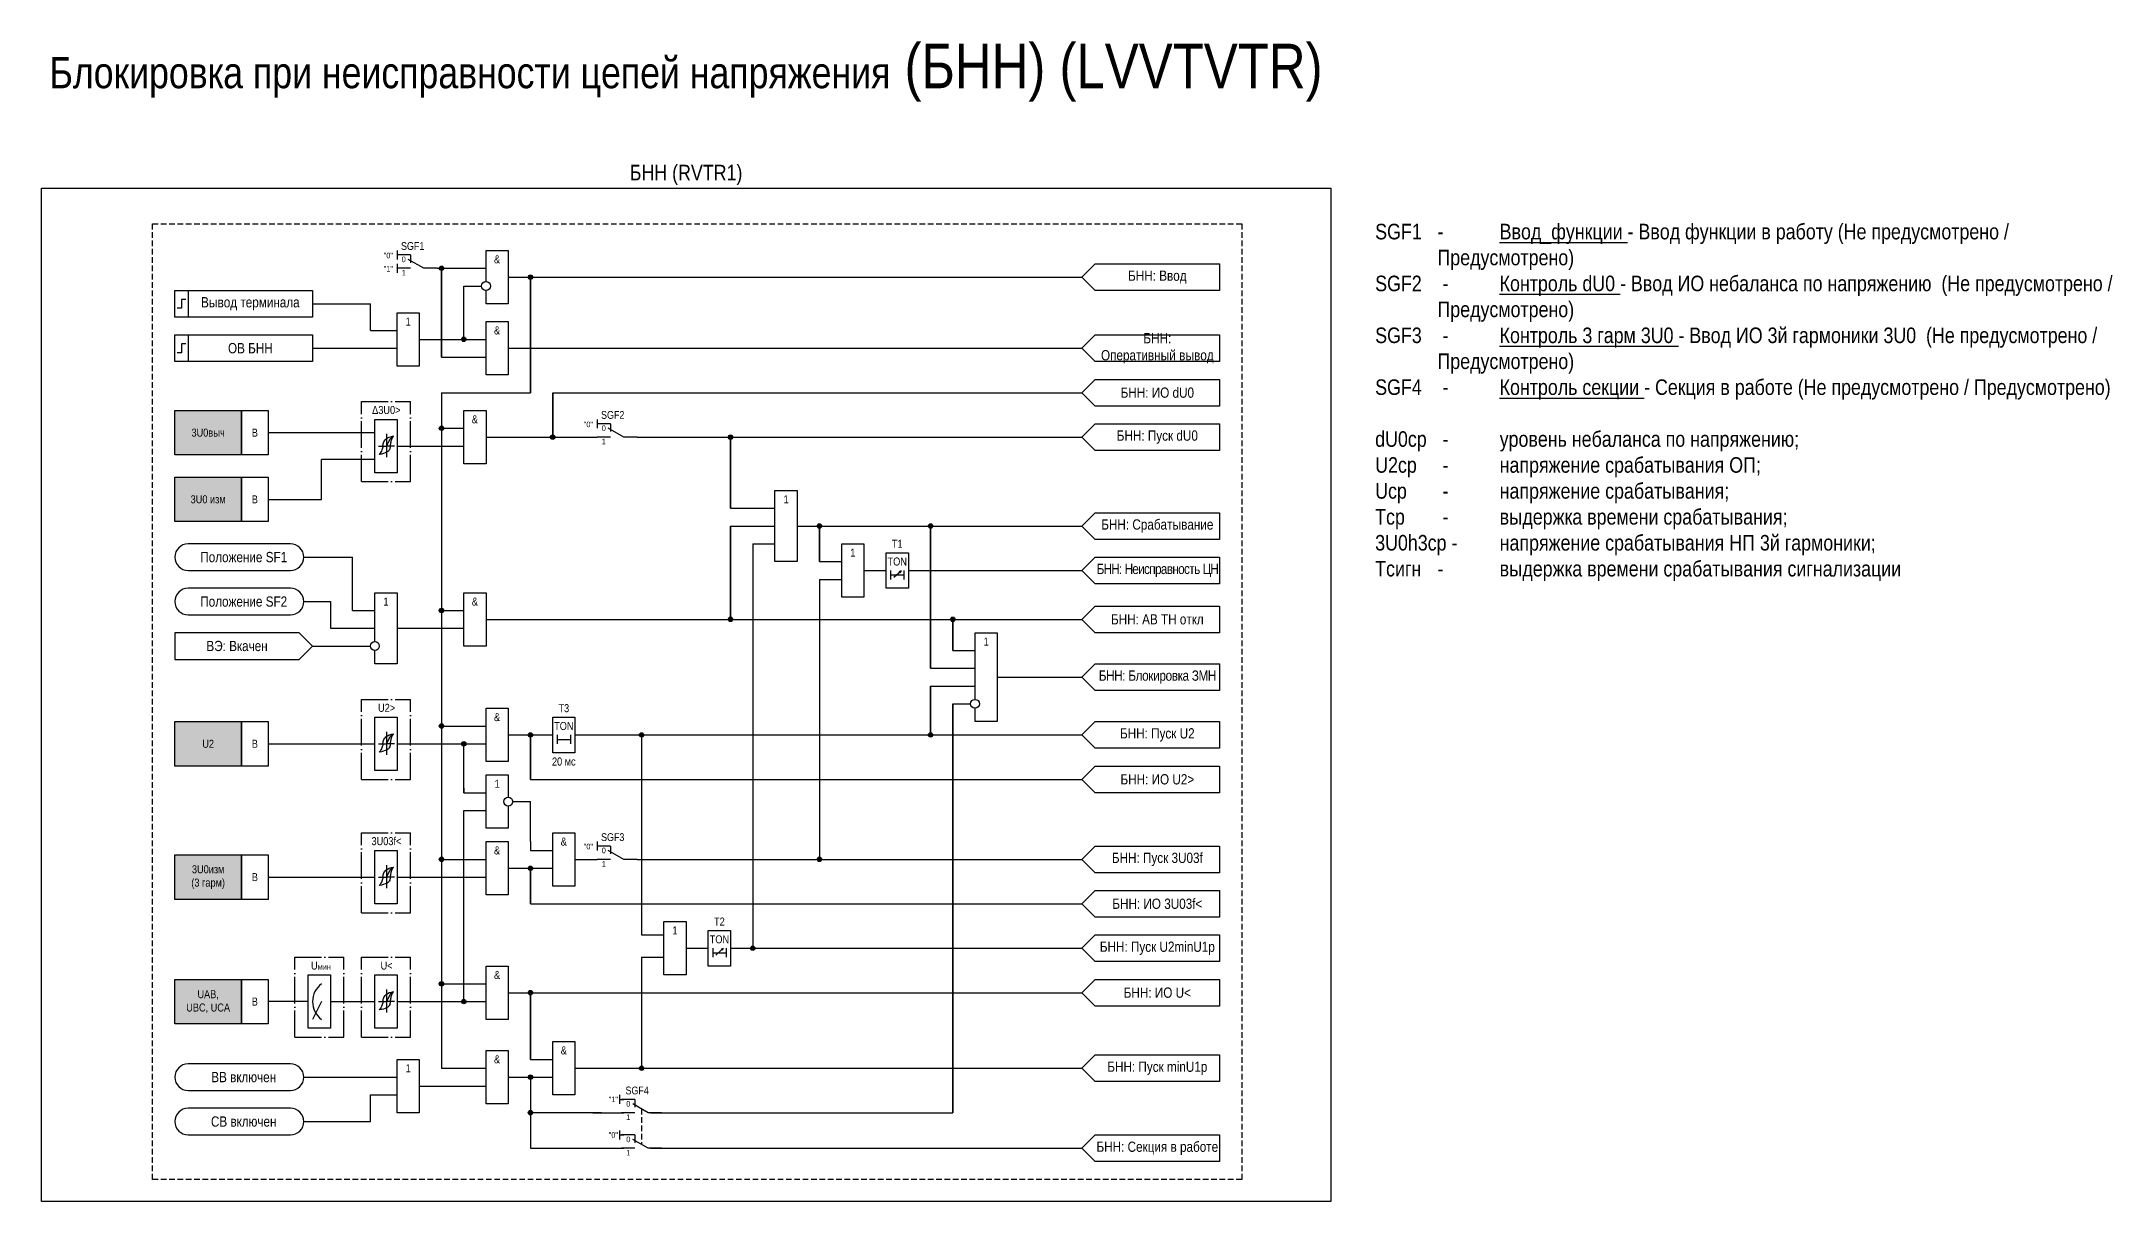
# Model space of a CAD drawing. Header units: millimetres. Extents: x -854 to 205, y -5 to 259.
# Drawn here: x -854 to -388.1, y -2 to 259 of the extents above; entities that cross this region are included whole.
import ezdxf
from ezdxf.enums import TextEntityAlignment as Align

# ---------------------------------------------------------------- set-up
doc = ezdxf.new("R2010")
doc.units = ezdxf.units.MM
doc.linetypes.add('ACAD_ISO04W100', pattern=[30, 24, -3, 0, -3])
doc.linetypes.add('штриховая2', pattern=[0.375, 0.25, -0.125])
doc.layers.add('Основная', color=7, linetype='Continuous')
doc.styles.add('1.8_Gost_RD', font='ARIALN.TTF', dxfattribs={"height": 1.8})
doc.styles.add('2.5_Gost_RD', font='ARIALN.TTF', dxfattribs={"height": 2.5})
doc.styles.add('3.5_Gost_RD', font='ARIALN.TTF', dxfattribs={"height": 3.5})
doc.styles.add('Вывод', font='ARIALN.TTF', dxfattribs={"height": 2.5})
doc.styles.add('Компонент', font='ARIALN.TTF', dxfattribs={"height": 3.5})

# ---------------------------------------------------------------- blocks, each defined once
blk = doc.blocks.new('*U70')
at = {"layer": 'Основная', "linetype": 'ACAD_ISO04W100', "ltscale": 0.25}
for p, q in [((0, 0), (11, 0)), ((0, -18), (0, 0)), ((11, -18), (11, 0)), ((0, -18), (11, -18))]:
    blk.add_line(p, q, dxfattribs=at)
at = {"layer": 'Основная', "style": 'Компонент'}
blk.add_attdef('ОУ', text='', height=3.5, dxfattribs=at).set_placement((11, 0), align=Align.MIDDLE_CENTER)
blk = doc.blocks.new('Точка')
at = {"ltscale": 100}
h = blk.add_hatch(color=256, dxfattribs=at)
h.dxf.hatch_style = 1
edge = h.paths.add_edge_path()
edge.add_arc((0, 0), 0.5, 0, 360)
blk.add_circle((0, 0), 0.5, dxfattribs=at)
blk = doc.blocks.new('*U79')
at = {"layer": 'Основная', "color": 0}
blk.add_line((0, 0), (7, 4), dxfattribs=at)
at = {"layer": 'Основная', "ltscale": 0.35}
blk.add_line((6, 6), (6, 2.5), dxfattribs=at)
blk = doc.blocks.new('*U90')
at = {"layer": 'Основная', "color": 0}
for p, q in [((-3, 6), (-9, 6)), ((-3, 0), (-9, 0)), ((9, 0), (3, 0))]:
    blk.add_line(p, q, dxfattribs=at)
at = {"layer": 'Основная', "ltscale": 0.25, "xscale": -1}
blk.add_blockref('*U79', (3, 0), dxfattribs=at)
at = {"layer": 'Основная'}
for tag, height, style, p in [('ОУ', 3.5, 'Компонент', (-2, 10)), ('В1', 2.5, 'Вывод', (-13, 6)), ('В2', 2.5, 'Вывод', (-6, 4)), ('В3', 2.5, 'Вывод', (-6, -2))]:
    blk.add_attdef(tag, text='', height=height, dxfattribs=dict(at, style=style)).set_placement(p, align=Align.MIDDLE_CENTER)
blk = doc.blocks.new('*U81')
at = {"layer": 'Основная', "linetype": 'ACAD_ISO04W100', "ltscale": 0.25}
for p, q in [((0, 0), (11, 0)), ((0, -18), (0, 0)), ((11, -18), (11, 0)), ((0, -18), (11, -18))]:
    blk.add_line(p, q, dxfattribs=at)
at = {"layer": 'Основная', "style": 'Компонент'}
blk.add_attdef('ОУ', text='', height=3.5, dxfattribs=at).set_placement((11, 0), align=Align.MIDDLE_CENTER)
blk = doc.blocks.new('*U91')
at = {"layer": 'Основная', "color": 0}
for p, q in [((-3, 6), (-9, 6)), ((-3, 0), (-9, 0)), ((9, 0), (3, 0))]:
    blk.add_line(p, q, dxfattribs=at)
at = {"layer": 'Основная', "ltscale": 0.25, "xscale": -1}
blk.add_blockref('*U79', (3, 0), dxfattribs=at)
at = {"layer": 'Основная'}
for tag, height, style, p in [('ОУ', 3.5, 'Компонент', (-2, 10)), ('В1', 2.5, 'Вывод', (-12.69, 6)), ('В2', 2.5, 'Вывод', (-6, 4)), ('В3', 2.5, 'Вывод', (-6, -2))]:
    blk.add_attdef(tag, text='', height=height, dxfattribs=dict(at, style=style)).set_placement(p, align=Align.MIDDLE_CENTER)

msp = doc.modelspace()

# ---------------------------------------------------------------- hatches: boundary and pattern name
at = {"ltscale": 100, "true_color": 0xf7941d}
h = msp.add_hatch(color=30, dxfattribs=at)
h.dxf.hatch_style = 1
h.paths.add_polyline_path([(-824, 176), (-809, 176), (-809, 166), (-824, 166)])
h = msp.add_hatch(color=30, dxfattribs=at)
h.dxf.hatch_style = 1
h.paths.add_polyline_path([(-824, 161), (-809, 161), (-809, 151), (-824, 151)])
h = msp.add_hatch(color=30, dxfattribs=at)
h.dxf.hatch_style = 1
h.paths.add_polyline_path([(-824, 106), (-809, 106), (-809, 96), (-824, 96)])
h = msp.add_hatch(color=30, dxfattribs=at)
h.dxf.hatch_style = 1
h.paths.add_polyline_path([(-824, 76), (-809, 76), (-809, 66), (-824, 66)])
h = msp.add_hatch(color=30, dxfattribs=at)
h.dxf.hatch_style = 1
h.paths.add_polyline_path([(-824, 48), (-809, 48), (-809, 38), (-824, 38)])

# ---------------------------------------------------------------- linework, layer by layer
at = {"ltscale": 100}
for p, q in [((-764, 172), (-759, 172)), ((-662.3, 138.46), (-660.63, 139.95)), ((-660.63, 139.95), (-661.15, 139.73)), ((-660.63, 139.95), (-660.89, 139.48)), ((-702.3, 53.46), (-700.63, 54.95)), ((-700.63, 54.95), (-701.15, 54.73)), ((-700.63, 54.95), (-700.89, 54.48)), ((-724, 22), (-724, 20)), ((-724, 21), (-723, 21)), ((-728, 18), (-744, 18)), ((-724, 14), (-724, 12)), ((-724, 13), (-723, 13))]:
    msp.add_line(p, q, dxfattribs=at)
at = {"color": 3, "ltscale": 100}
msp.add_lwpolyline([(-854, 226), (-564, 226), (-564, -2), (-854, -2)], close=True, dxfattribs=at)
at = {"linetype": 'штриховая2', "ltscale": 5}
msp.add_lwpolyline([(-829, 218), (-584, 218), (-584, 3), (-829, 3)], close=True, dxfattribs=at)
at = {"ltscale": 100}
for points in [[(-824, 176), (-809, 176), (-809, 166), (-824, 166)], [(-809, 176), (-803, 176), (-803, 166), (-809, 166)], [(-824, 161), (-809, 161), (-809, 151), (-824, 151)], [(-809, 161), (-803, 161), (-803, 151), (-809, 151)], [(-664, 144), (-659, 144), (-659, 136), (-664, 136)], [(-824, 106), (-809, 106), (-809, 96), (-824, 96)], [(-809, 106), (-803, 106), (-803, 96), (-809, 96)], [(-739, 107), (-734, 107), (-734, 99), (-739, 99)], [(-824, 76), (-809, 76), (-809, 66), (-824, 66)], [(-809, 76), (-803, 76), (-803, 66), (-809, 66)], [(-704, 59), (-699, 59), (-699, 51), (-704, 51)], [(-824, 48), (-809, 48), (-809, 38), (-824, 38)], [(-809, 48), (-803, 48), (-803, 38), (-809, 38)]]:
    msp.add_lwpolyline(points, close=True, dxfattribs=at)
for points in [[(-821, 140), (-798, 140, 1), (-798, 146), (-821, 146, 1)], [(-821, 130), (-798, 130, 1), (-798, 136), (-821, 136, 1)], [(-821, 23), (-798, 23, 1), (-798, 29), (-821, 29, 1)], [(-821, 13), (-798, 13, 1), (-798, 19), (-821, 19, 1)]]:
    msp.add_lwpolyline(points, format="xyb", close=True, dxfattribs=at)
for points in [[(-663, 140), (-663, 138)], [(-660, 140), (-660, 138)], [(-663, 139), (-660, 139)], [(-738, 103), (-738, 101)], [(-735, 103), (-735, 101)], [(-738, 102), (-735, 102)], [(-703, 55), (-703, 53)], [(-703, 54), (-700, 54)], [(-700, 55), (-700, 53)], [(-749, 26), (-744, 26), (-744, 18)], [(-749, 26), (-744, 26), (-744, 18), (-744, 18), (-744, 10), (-723, 10)], [(-730, 18), (-723, 18)], [(-717, 10), (-620, 10)]]:
    msp.add_lwpolyline(points, dxfattribs=at)
at = {"linetype": 'штриховая2', "ltscale": 5}
msp.add_lwpolyline([(-719, 18.86), (-719, 10.86)], dxfattribs=at)
at = {"layer": 'Основная', "ltscale": 100}
for p, q in [((-774, 212), (-774, 210)), ((-774, 209), (-774, 207)), ((-780, 194), (-780, 200)), ((-779, 172.5), (-779, 174)), ((-779, 174), (-774, 174)), ((-779, 165), (-779, 173)), ((-774, 174), (-774, 168)), ((-729, 174), (-729, 172)), ((-779, 171), (-803, 171)), ((-774, 168), (-759, 168)), ((-774, 168), (-774, 162)), ((-779, 165), (-791, 165)), ((-791, 156), (-791, 165)), ((-779, 162), (-779, 165)), ((-774, 162), (-779, 162)), ((-795, 143), (-784, 143)), ((-784, 131), (-784, 143)), ((-679, 142), (-674, 142)), ((-659, 140), (-620, 140)), ((-679, 138), (-674, 138)), ((-795, 133), (-789, 133)), ((-789, 133), (-789, 127)), ((-784, 131), (-779, 131)), ((-789, 127), (-779, 127)), ((-774, 127), (-759, 127)), ((-793, 123), (-784, 123)), ((-784, 123), (-780, 123)), ((-649, 122), (-644, 122)), ((-654, 118), (-644, 118)), ((-654, 114), (-644, 114)), ((-639, 116), (-620, 116)), ((-649, 110), (-645, 110)), ((-779, 105.5), (-779, 107)), ((-779, 107), (-774, 107)), ((-779, 98), (-779, 106)), ((-774, 107), (-774, 101)), ((-779, 95), (-779, 98)), ((-774, 101), (-754, 101)), ((-774, 101), (-774, 95)), ((-759, 90), (-759, 101)), ((-774, 95), (-779, 95)), ((-759, 43), (-759, 86)), ((-744, 79), (-744, 88)), ((-779, 75.5), (-779, 77)), ((-779, 77), (-774, 77)), ((-779, 68), (-779, 76)), ((-774, 77), (-774, 71)), ((-729, 79), (-729, 77)), ((-774, 71), (-754, 71)), ((-774, 71), (-774, 65)), ((-779, 65), (-779, 68)), ((-774, 65), (-779, 65)), ((-719, 53), (-714, 53)), ((-794, 47.5), (-794, 49)), ((-794, 49), (-789, 49)), ((-794, 40), (-794, 48)), ((-789, 49), (-789, 43)), ((-779, 47.5), (-779, 49)), ((-779, 49), (-774, 49)), ((-779, 40), (-779, 48)), ((-774, 49), (-774, 43)), ((-794, 43), (-803, 43)), ((-789, 43), (-789, 37)), ((-778.21, 43), (-776.4, 43)), ((-774.58, 43), (-776.4, 43)), ((-774, 43), (-754, 43)), ((-774, 43), (-774, 37)), ((-794, 37), (-794, 40)), ((-779, 37), (-779, 40)), ((-789, 37), (-794, 37)), ((-774, 37), (-779, 37)), ((-795, 26), (-774, 26)), ((-780, 16), (-780, 22)), ((-795, 16), (-780, 16))]:
    msp.add_line(p, q, dxfattribs=at)
at = {"layer": 'Основная', "color": 7, "ltscale": 100}
for p, q in [((-778.21, 168), (-776.4, 168)), ((-774.58, 168), (-776.4, 168)), ((-803, 156), (-791, 156)), ((-803, 101), (-779, 101)), ((-778.21, 101), (-776.4, 101)), ((-774.58, 101), (-776.4, 101)), ((-803, 71), (-779, 71)), ((-778.21, 71), (-776.4, 71)), ((-774.58, 71), (-776.4, 71)), ((-791, 43), (-793, 39)), ((-789, 43), (-779, 43))]:
    msp.add_line(p, q, dxfattribs=at)
at = {"layer": 'Основная'}
for p, q in [((-776.4, 170.72), (-776.4, 165.52)), ((-776.4, 103.72), (-776.4, 98.52)), ((-776.4, 73.72), (-776.4, 68.52)), ((-776.4, 45.72), (-776.4, 40.52))]:
    msp.add_line(p, q, dxfattribs=at)
at = {"layer": 'Основная', "ltscale": 100}
for points in [[(-754, 205), (-754, 212), (-749, 212), (-749, 200), (-754, 200), (-754, 203)], [(-765, 208), (-754, 208)], [(-764, 188), (-764, 208), (-764, 188), (-764, 188)], [(-749, 206), (-620, 206)], [(-744, 180), (-744, 206), (-744, 180), (-744, 180)], [(-769, 192), (-759, 192), (-759, 204), (-755, 204)], [(-793, 200), (-780, 200)], [(-780, 194), (-774, 194)], [(-769, 192), (-754, 192)], [(-769, 192), (-765, 192)], [(-769, 192), (-765, 192), (-765, 192), (-765, 192)], [(-793, 190), (-774, 190)], [(-764, 188), (-754, 188)], [(-749, 190), (-749, 190), (-749, 190), (-620, 190)], [(-620, 180), (-617, 183), (-589, 183), (-589, 177), (-617, 177), (-620, 180)], [(-764, 180), (-764, 180), (-764, 172), (-764, 172), (-764, 172), (-764, 172)], [(-764, 180), (-744, 180)], [(-739, 180), (-620, 180)], [(-739, 170), (-739, 180), (-739, 170), (-739, 170)], [(-620, 170), (-617, 173), (-589, 173), (-589, 167), (-617, 167), (-620, 170)], [(-764, 172), (-764, 172), (-764, 131), (-759, 131), (-759, 131), (-759, 131)], [(-754, 170), (-754, 170), (-754, 170), (-729, 170)], [(-720, 170), (-620, 170)], [(-699, 154), (-699, 170), (-699, 154), (-699, 154)], [(-764, 166), (-764, 166), (-764, 105), (-754, 105), (-754, 105), (-754, 105)], [(-699, 154), (-699, 154), (-699, 154), (-699, 154), (-699, 154), (-689, 154)], [(-684, 149), (-684, 142), (-689, 142), (-689, 158), (-684, 158), (-684, 149)], [(-699, 150), (-699, 150), (-699, 150), (-699, 150), (-699, 150), (-689, 150)], [(-699, 129), (-699, 150), (-699, 129), (-699, 129)], [(-684, 150), (-620, 150)], [(-679, 142), (-679, 150), (-679, 142), (-679, 142)], [(-654, 118), (-654, 150), (-654, 118), (-654, 118)], [(-620, 150), (-617, 153), (-589, 153), (-589, 147), (-617, 147), (-620, 150)], [(-694, 146), (-694, 146), (-694, 146), (-694, 146), (-694, 146), (-689, 146)], [(-694, 146), (-694, 146), (-694, 55), (-694, 55)], [(-679, 142), (-679, 142), (-679, 142), (-679, 142)], [(-669, 140), (-664, 140)], [(-620, 140), (-617, 143), (-589, 143), (-589, 137), (-617, 137), (-620, 140)], [(-764, 136), (-764, 136), (-764, 75), (-754, 75), (-754, 75), (-754, 75)], [(-679, 138), (-679, 138), (-679, 75), (-679, 75)], [(-779, 124), (-779, 135), (-774, 135), (-774, 119), (-779, 119), (-779, 122)], [(-620, 129), (-617, 132), (-589, 132), (-589, 126), (-617, 126), (-620, 129)], [(-793, 123), (-796, 126), (-824, 126), (-824, 120), (-796, 120), (-793, 123)], [(-754, 129), (-620, 129)], [(-649, 122), (-649, 129), (-649, 122), (-649, 122)], [(-644, 111), (-644, 126), (-639, 126), (-639, 106), (-644, 106), (-644, 109)], [(-620, 116), (-617, 119), (-589, 119), (-589, 113), (-617, 113), (-620, 116)], [(-654, 103), (-654, 114), (-654, 103), (-654, 103)], [(-649, 18), (-649, 110), (-649, 18), (-649, 18)], [(-749, 103), (-739, 103)], [(-744, 93), (-744, 103), (-744, 93), (-744, 93)], [(-734, 103), (-620, 103)], [(-719, 103), (-719, 98), (-719, 58), (-714, 58)], [(-620, 103), (-617, 106), (-589, 106), (-589, 100), (-617, 100), (-620, 103)], [(-749, 87), (-749, 82), (-754, 82), (-754, 94), (-749, 94), (-749, 89)], [(-620, 93), (-617, 96), (-589, 96), (-589, 90), (-617, 90), (-620, 93)], [(-759, 91), (-759, 91), (-759, 91), (-759, 91), (-759, 90), (-754, 90)], [(-744, 93), (-620, 93)], [(-759, 86), (-759, 86), (-759, 86), (-759, 86), (-759, 86), (-754, 86)], [(-748, 88), (-744, 88)], [(-764, 76), (-764, 76), (-764, 47), (-754, 47), (-754, 47), (-754, 47)], [(-744, 79), (-744, 79), (-744, 79), (-744, 79), (-744, 77), (-739, 77)], [(-734, 75), (-734, 75), (-734, 75), (-729, 75)], [(-720, 75), (-620, 75)], [(-690, 75), (-690, 75), (-690, 75), (-680, 75)], [(-620, 75), (-617, 78), (-589, 78), (-589, 72), (-617, 72), (-620, 75)], [(-749, 73), (-749, 73), (-749, 73), (-739, 73)], [(-744, 65), (-744, 73), (-744, 65), (-744, 65)], [(-620, 65), (-617, 68), (-589, 68), (-589, 62), (-617, 62), (-620, 65)], [(-744, 65), (-620, 65)], [(-620, 55), (-617, 58), (-589, 58), (-589, 52), (-617, 52), (-620, 55)], [(-719, 53), (-719, 34), (-719, 28), (-719, 28)], [(-709, 55), (-704, 55)], [(-699, 55), (-620, 55)], [(-764, 47), (-764, 47), (-764, 28), (-754, 28), (-754, 28), (-754, 28)], [(-620, 45), (-617, 48), (-589, 48), (-589, 42), (-617, 42), (-620, 45)], [(-749, 45), (-749, 45), (-749, 45), (-620, 45)], [(-744, 30), (-744, 45), (-744, 30), (-744, 30)], [(-744, 30), (-739, 30)], [(-734, 28), (-620, 28)], [(-620, 28), (-617, 31), (-589, 31), (-589, 25), (-617, 25), (-620, 28)], [(-769, 24), (-754, 24)], [(-749, 26), (-739, 26)], [(-780, 22), (-774, 22)], [(-717, 18), (-717, 18), (-717, 18), (-649, 18)], [(-620, 10), (-617, 13), (-589, 13), (-589, 7), (-617, 7), (-620, 10)]]:
    msp.add_lwpolyline(points, dxfattribs=at)
for points in [[(-589, 209), (-589, 203), (-617, 203), (-620, 206), (-617, 209)], [(-824, 203), (-821, 203), (-821, 197), (-824, 197)], [(-824, 203), (-793, 203), (-793, 197), (-824, 197)], [(-774, 198), (-769, 198), (-769, 186), (-774, 186)], [(-754, 196), (-749, 196), (-749, 184), (-754, 184)], [(-824, 193), (-821, 193), (-821, 187), (-824, 187)], [(-824, 193), (-793, 193), (-793, 187), (-824, 187)], [(-589, 193), (-589, 187), (-617, 187), (-620, 190), (-617, 193)], [(-759, 176), (-754, 176), (-754, 164), (-759, 164)], [(-674, 146), (-669, 146), (-669, 134), (-674, 134)], [(-759, 135), (-754, 135), (-754, 123), (-759, 123)], [(-754, 109), (-749, 109), (-749, 97), (-754, 97)], [(-739, 81), (-734, 81), (-734, 69), (-739, 69)], [(-754, 79), (-749, 79), (-749, 67), (-754, 67)], [(-714, 61), (-709, 61), (-709, 49), (-714, 49)], [(-754, 51), (-749, 51), (-749, 39), (-754, 39)], [(-739, 34), (-734, 34), (-734, 22), (-739, 22)], [(-774, 30), (-769, 30), (-769, 18), (-774, 18)], [(-754, 32), (-749, 32), (-749, 20), (-754, 20)]]:
    msp.add_lwpolyline(points, close=True, dxfattribs=at)
at = {"layer": 'Основная', "lineweight": 30, "ltscale": 100}
for points in [[(-821.5, 201), (-822.5, 201), (-822.5, 199), (-823.5, 199)], [(-821.5, 191), (-822.5, 191), (-822.5, 189), (-823.5, 189)]]:
    msp.add_lwpolyline(points, dxfattribs=at)
at = {"layer": 'Основная'}
for centre in [(-754, 204), (-644, 110)]:
    msp.add_circle(centre, 1, dxfattribs=at)
at = {"layer": 'Основная', "ltscale": 100}
for centre in [(-779, 123), (-749, 88)]:
    msp.add_circle(centre, 1, dxfattribs=at)
at = {"layer": 'Основная', "color": 7, "ltscale": 100}
msp.add_arc((-788, 43), 5, 126.8699, 233.1301, dxfattribs=at)
at = {"layer": 'Основная'}
for points in [[(-777.2, 167.92), (-777.4, 167.13), (-778, 166.12)], [(-775.52, 167.92), (-775.75, 167.13), (-776.24, 166.67), (-778, 166.12)], [(-777.2, 167.92), (-777.05, 168.71), (-776.56, 169.54), (-774.8, 170.26)], [(-776.4, 168), (-776, 168.72), (-775.53, 169.6), (-774.8, 170.26)], [(-775.52, 167.92), (-775.4, 168.71), (-775.19, 169.54), (-774.8, 170.26)], [(-777.2, 100.92), (-777.05, 101.71), (-776.56, 102.54), (-774.8, 103.26)], [(-776.4, 101), (-776, 101.72), (-775.53, 102.6), (-774.8, 103.26)], [(-775.52, 100.92), (-775.4, 101.71), (-775.19, 102.54), (-774.8, 103.26)], [(-777.2, 100.92), (-777.4, 100.13), (-778, 99.12)], [(-775.52, 100.92), (-775.75, 100.13), (-776.24, 99.67), (-778, 99.12)], [(-777.2, 70.92), (-777.4, 70.13), (-778, 69.12)], [(-775.52, 70.92), (-775.75, 70.13), (-776.24, 69.67), (-778, 69.12)], [(-777.2, 70.92), (-777.05, 71.71), (-776.56, 72.54), (-774.8, 73.26)], [(-776.4, 71), (-776, 71.72), (-775.53, 72.6), (-774.8, 73.26)], [(-775.52, 70.92), (-775.4, 71.71), (-775.19, 72.54), (-774.8, 73.26)], [(-777.2, 42.92), (-777.4, 42.13), (-778, 41.12)], [(-775.52, 42.92), (-775.75, 42.13), (-776.24, 41.67), (-778, 41.12)], [(-777.2, 42.92), (-777.05, 43.71), (-776.56, 44.54), (-774.8, 45.26)], [(-776.4, 43), (-776, 43.72), (-775.53, 44.6), (-774.8, 45.26)], [(-775.52, 42.92), (-775.4, 43.71), (-775.19, 44.54), (-774.8, 45.26)]]:
    msp.add_spline(points, degree=3, dxfattribs=at)

# ---------------------------------------------------------------- block references
at = {"layer": 'Основная', "ltscale": 0.25}
ref = msp.add_blockref('*U90', (-769.5, 208), dxfattribs=dict(at, xscale=0.5, yscale=0.5, zscale=0.5))
ref.add_attrib('ОУ', 'SGF1', dxfattribs={"height": 1.75, "style": 'Компонент'}).set_placement((-770.5, 213), align=Align.MIDDLE_CENTER)
ref.add_attrib('В2', '0', dxfattribs={"height": 1.25, "style": 'Вывод'}).set_placement((-772.5, 210), align=Align.MIDDLE_CENTER)
ref.add_attrib('В3', '1', dxfattribs={"height": 1.25, "style": 'Вывод'}).set_placement((-772.5, 207), align=Align.MIDDLE_CENTER)
at = {"layer": 'Основная', "ltscale": 100}
for p in [(-764, 208), (-744, 206), (-759, 192), (-764, 172), (-739, 170), (-699, 170), (-679, 150), (-654, 150), (-764, 131), (-699, 129), (-649, 129), (-764, 105), (-744, 103), (-719, 103), (-654, 103), (-759, 101), (-764, 75), (-679, 75), (-744, 73), (-694, 55), (-764, 47), (-759, 43), (-744, 45), (-719, 28), (-744, 26), (-744, 18)]:
    msp.add_blockref('Точка', p, dxfattribs=at)
at = {"layer": 'Основная', "ltscale": 0.25}
for name, p in [('*U70', (-782, 178)), ('*U70', (-782, 111)), ('*U70', (-782, 81)), ('*U81', (-797, 53)), ('*U70', (-782, 53))]:
    msp.add_blockref(name, p, dxfattribs=at)
ref = msp.add_blockref('*U90', (-724.5, 170), dxfattribs=dict(at, xscale=0.5, yscale=0.5, zscale=0.5))
ref.add_attrib('ОУ', 'SGF2', dxfattribs={"height": 1.75, "style": 'Компонент'}).set_placement((-725.5, 175), align=Align.MIDDLE_CENTER)
ref.add_attrib('В2', '0', dxfattribs={"height": 1.25, "style": 'Вывод'}).set_placement((-727.5, 172), align=Align.MIDDLE_CENTER)
ref.add_attrib('В3', '1', dxfattribs={"height": 1.25, "style": 'Вывод'}).set_placement((-727.5, 169), align=Align.MIDDLE_CENTER)
ref = msp.add_blockref('*U90', (-724.5, 75), dxfattribs=dict(at, xscale=0.5, yscale=0.5, zscale=0.5))
ref.add_attrib('ОУ', 'SGF3', dxfattribs={"height": 1.75, "style": 'Компонент'}).set_placement((-725.5, 80), align=Align.MIDDLE_CENTER)
ref.add_attrib('В2', '0', dxfattribs={"height": 1.25, "style": 'Вывод'}).set_placement((-727.5, 77), align=Align.MIDDLE_CENTER)
ref.add_attrib('В3', '1', dxfattribs={"height": 1.25, "style": 'Вывод'}).set_placement((-727.5, 74), align=Align.MIDDLE_CENTER)
at = {"layer": 'Основная', "ltscale": 0.25, "xscale": 0.5, "yscale": 0.5, "zscale": 0.5}
msp.add_blockref('*U91', (-719, 18), dxfattribs=at).add_auto_attribs({'ОУ': 'SGF4', 'В1': '"1"', 'В2': '0', 'В3': '1'})
at = {"layer": 'Основная', "ltscale": 0.25}
ref = msp.add_blockref('*U91', (-719, 10), dxfattribs=dict(at, xscale=0.5, yscale=0.5, zscale=0.5))
ref.add_attrib('В1', '"0"', dxfattribs={"height": 1.25, "style": 'Вывод'}).set_placement((-725.35, 13), align=Align.MIDDLE_CENTER)
ref.add_attrib('В2', '0', dxfattribs={"height": 1.25, "style": 'Вывод'}).set_placement((-722, 12), align=Align.MIDDLE_CENTER)
ref.add_attrib('В3', '1', dxfattribs={"height": 1.25, "style": 'Вывод'}).set_placement((-722, 9), align=Align.MIDDLE_CENTER)

# ---------------------------------------------------------------- texts
at = {"color": 30, "ltscale": 100, "style": '3.5_Gost_RD'}
for s, insert, char_height, width, attachment_point in [('{\\H0.7x;\\C3;Блокировка при неисправности цепей напряжения\\H1.42857x; (БНН) (LVVTVTR)}', (-709, 252), 10, 290, 5), ('\\pt108.5;БНН (RVTR1)', (-709, 229), 3.5, 250, 5), ('SGF1^I-^I{\\LВвод_функции} - Ввод функции в работу (Не предусмотрено /^I^I^I^IПредусмотрено)\\PSGF2^I - ^I{\\LКонтроль dU0} - Ввод ИО небаланса по напряжению  (Не предусмотрено / ^I^I^IПредусмотрено)\\PSGF3^I - ^I{\\LКонтроль 3 гарм 3U0} - Ввод ИО 3й гармоники 3U0  (Не предусмотрено / ^I^I^IПредусмотрено)\\PSGF4^I - ^I{\\LКонтроль секции} - Секция в работе (Не\\~предусмотрено / Предусмотрено)\\P\\PdU0ср^I - ^Iуровень небаланса по напряжению;\\PU2ср^I - ^Iнапряжение срабатывания ОП;\\PUср^I - ^Iнапряжение срабатывания;\\PTср^I - ^Iвыдержка времени срабатывания;\\P3U0h3ср -^Iнапряжение срабатывания НП 3й гармоники;\\PTсигн^I-^Iвыдержка времени срабатывания сигнализации ', (-554, 218), 3.5, 175, 1)]:
    msp.add_mtext(s, dxfattribs=dict(at, insert=insert, char_height=char_height, width=width, attachment_point=attachment_point))
at = {"ltscale": 100, "char_height": 1.8, "attachment_point": 5}
for s, insert, width, style in [('3U0выч', (-816.5, 171), 15, '1.8_Gost_RD'), ('В ', (-806, 171), 6, '1.8_Gost_RD'), ('3U0 изм', (-816.5, 156), 15, '1.8_Gost_RD'), ('В ', (-806, 156), 6, '1.8_Gost_RD'), ('T1', (-661.5, 146), 5, '2.5_Gost_RD'), ('TON', (-661.5, 142), 5, '2.5_Gost_RD'), ('T3', (-736.5, 109), 5, '2.5_Gost_RD'), ('TON', (-736.5, 105), 5, '2.5_Gost_RD'), ('U2', (-816.5, 101), 15, '1.8_Gost_RD'), ('В ', (-806, 101), 6, '1.8_Gost_RD'), ('20 мс', (-736.5, 97), 8.2042, '2.5_Gost_RD'), ('3U0изм\\P(3 гарм)', (-816.5, 71), 14.6837, '1.8_Gost_RD'), ('В ', (-806, 71), 6, '1.8_Gost_RD'), ('T2', (-701.5, 61), 5, '2.5_Gost_RD'), ('TON', (-701.5, 57), 5, '2.5_Gost_RD'), ('UAB,\\PUBC, UCA', (-816.5, 43), 15, '1.8_Gost_RD'), ('В ', (-806, 43), 6, '1.8_Gost_RD')]:
    msp.add_mtext(s, dxfattribs=dict(at, insert=insert, width=width, style=style))
at = {"layer": 'Основная', "ltscale": 100, "attachment_point": 1}
for s, width, insert, char_height, style in [('"0"', 2, (-777, 211.5), 1.25, '3.5_Gost_RD'), ('"1"', 2, (-777, 208.5), 1.25, '3.5_Gost_RD'), ('\\pi2.36842;Δ3U0>', 11, (-782, 177), 1.8, '1.8_Gost_RD'), ('"0"', 2, (-732, 173.5), 1.25, '3.5_Gost_RD'), ('"0"', 2, (-732, 78.5), 1.25, '3.5_Gost_RD'), ('\\pi4.2912;U<', 11, (-782, 52), 1.8, '1.8_Gost_RD')]:
    msp.add_mtext_dynamic_manual_height_columns(s, width=width, gutter_width=17.5, heights=[0], dxfattribs=dict(at, insert=insert, char_height=char_height, style=style))
at = {"layer": 'Основная', "ltscale": 100, "attachment_point": 5, "style": '2.5_Gost_RD'}
for s, insert, char_height, width in [('&', (-751.5, 210), 1.8, 5), ('БНН: Ввод', (-603, 206), 2.3, 28), ('Вывод терминала', (-807, 200), 2.3, 28), ('1', (-771.5, 196), 1.8, 5), ('ОВ БНН', (-807, 190), 2.3, 28), ('&', (-751.5, 194), 1.8, 5), ('БНН: ИО dU0', (-603, 180), 2.3, 28), ('&', (-756.5, 174), 1.8, 5), ('БНН: Пуск dU0', (-603, 170), 2.3, 28), ('1', (-686.5, 156), 1.8, 5), ('БНН: Срабатывание', (-603, 150), 2.3, 28), ('1', (-671.5, 144), 1.8, 5), ('Положение SF1', (-808.5, 143), 2.3, 25), ('{\\T0.9;БНН: Неисправность ЦН}', (-603, 140), 2.3, 28), ('Положение SF2', (-808.5, 133), 2.3, 25), ('1', (-776.5, 133), 1.8, 5), ('&', (-756.5, 133), 1.8, 5), ('БНН: АВ ТН откл', (-603, 129), 2.3, 28), ('ВЭ: Вкачен', (-810, 123), 2.3, 28), ('1', (-641.5, 124), 1.8, 5), ('{\\T0.95;БНН: Блокировка ЗМН}', (-603, 116), 2.3, 28), ('&', (-751.5, 107), 1.8, 5), ('БНН: Пуск U2', (-603, 103), 2.3, 28), ('{\\C256;БНН: ИО \\C7;U2>}', (-603, 93), 2.3, 28), ('1', (-751.5, 92), 1.8, 5), ('&', (-736.5, 79), 1.8, 5), ('&', (-751.5, 77), 1.8, 5), ('{\\C256;БНН: Пуск 3U03f}', (-603, 75), 2.3, 28), ('{\\C256;БНН: ИО \\C7;3U03f<}', (-603, 65), 2.3, 28), ('1', (-711.5, 59), 1.8, 5), ('БНН: Пуск U2minU1p', (-603, 55), 2.3, 28), ('&', (-751.5, 49), 1.8, 5), ('{\\C256;БНН: ИО \\C7;U<}', (-603, 45), 2.3, 28), ('&', (-736.5, 32), 1.8, 5), ('1', (-771.5, 28), 1.8, 5), ('&', (-751.5, 30), 1.8, 5), ('{\\C256;БНН: Пуск minU1p}', (-603, 28), 2.3, 28), ('ВВ включен', (-808.5, 26), 2.3, 25), ('СВ включен', (-808.5, 16), 2.3, 25), ('БНН: Секция в работе', (-603, 10), 2.3, 28)]:
    msp.add_mtext(s, dxfattribs=dict(at, insert=insert, char_height=char_height, width=width))
at = {"layer": 'Основная', "color": 0, "ltscale": 100, "insert": (-603, 190), "char_height": 2.3, "width": 28, "attachment_point": 5, "style": '2.5_Gost_RD'}
msp.add_mtext('{\\C256;БНН: ^JОперативный вывод}', dxfattribs=at)
at = {"layer": 'Основная', "color": 7, "ltscale": 100, "char_height": 1.8, "attachment_point": 1, "style": '1.8_Gost_RD'}
for s, insert in [('\\pi3.7178;U2>', (-782, 110)), ('\\pi2.24625;3U03f<', (-782, 80)), ('\\pi3.64454;U{\\H0.66667x;мин}', (-797, 52))]:
    msp.add_mtext_dynamic_manual_height_columns(s, width=11, gutter_width=17.5, heights=[0], dxfattribs=dict(at, insert=insert))

doc.saveas('drawing.dxf')
